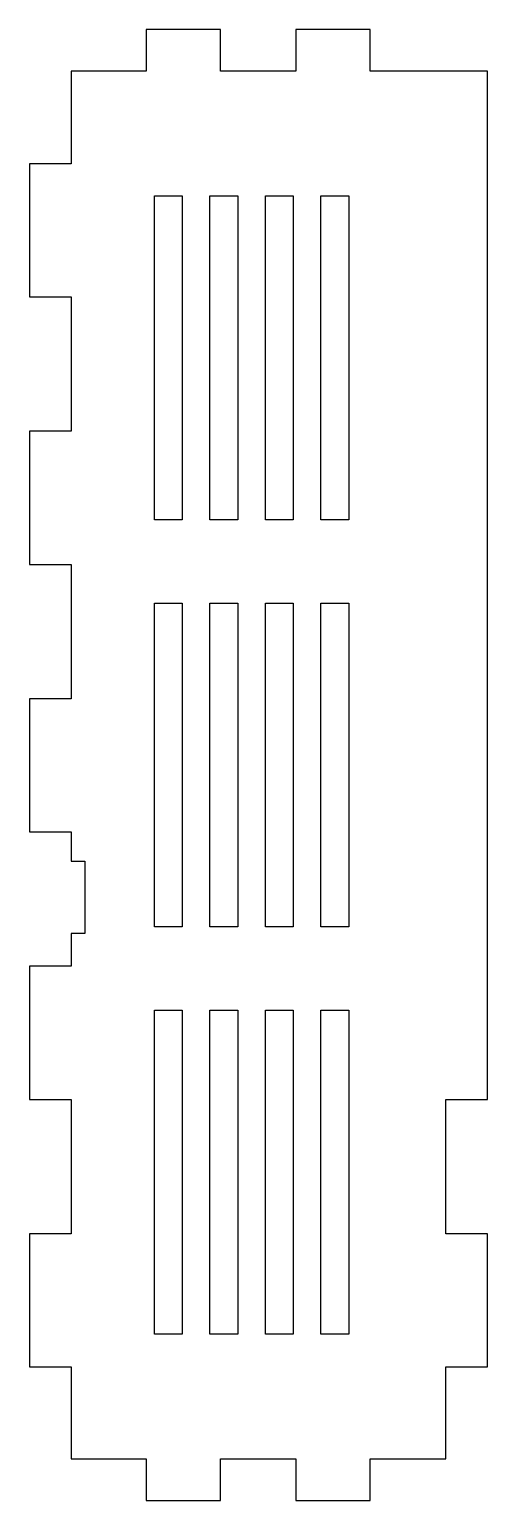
# Model space of a CAD drawing. Header units: metres. Extents: x 0 to 33, y 0 to 106.
import ezdxf

# ---------------------------------------------------------------- set-up
doc = ezdxf.new("R2010")
doc.units = ezdxf.units.M

msp = doc.modelspace()

# ---------------------------------------------------------------- linework, layer by layer
for p, q in [((13.751, 106), (8.39999, 106)), ((8.39999, 106), (8.39999, 103)), ((13.751, 103), (13.751, 106)), ((24.551, 106), (19.2, 106)), ((19.2, 106), (19.2, 103)), ((24.551, 103), (24.551, 106)), ((8.39999, 103), (3, 103)), ((3, 103), (3, 96.3146)), ((19.2, 103), (13.751, 103)), ((33, 103), (24.551, 103)), ((33, 28.9091), (33, 103)), ((3, 96.3146), (0, 96.3146)), ((0, 96.3146), (0, 86.7273)), ((9, 70.6667), (9, 94)), ((9, 94), (11, 94)), ((11, 94), (11, 70.6667)), ((13, 70.6667), (13, 94)), ((13, 94), (15, 94)), ((15, 94), (15, 70.6667)), ((17, 70.6667), (17, 94)), ((17, 94), (19, 94)), ((19, 94), (19, 70.6667)), ((21, 70.6667), (21, 94)), ((21, 94), (23, 94)), ((23, 94), (23, 70.6667)), ((0, 86.7273), (3, 86.7273)), ((3, 86.7273), (3, 77.0419)), ((3, 77.0419), (0, 77.0419)), ((0, 77.0419), (0, 67.4545)), ((11, 70.6667), (9, 70.6667)), ((15, 70.6667), (13, 70.6667)), ((19, 70.6667), (17, 70.6667)), ((23, 70.6667), (21, 70.6667)), ((0, 67.4545), (3, 67.4545)), ((3, 67.4545), (3, 57.7692)), ((9, 41.3333), (9, 64.6667)), ((9, 64.6667), (11, 64.6667)), ((11, 64.6667), (11, 41.3333)), ((13, 41.3333), (13, 64.6667)), ((13, 64.6667), (15, 64.6667)), ((15, 64.6667), (15, 41.3333)), ((17, 41.3333), (17, 64.6667)), ((17, 64.6667), (19, 64.6667)), ((19, 64.6667), (19, 41.3333)), ((21, 41.3333), (21, 64.6667)), ((21, 64.6667), (23, 64.6667)), ((23, 64.6667), (23, 41.3333)), ((3, 57.7692), (0, 57.7692)), ((0, 57.7692), (0, 48.1818)), ((0, 48.1818), (3, 48.1818)), ((3, 48.1818), (3, 46.0636)), ((3, 46.0636), (4, 46.0636)), ((4, 46.0636), (4, 40.8636)), ((4, 40.8636), (3, 40.8636)), ((3, 40.8636), (3, 38.4964)), ((11, 41.3333), (9, 41.3333)), ((15, 41.3333), (13, 41.3333)), ((19, 41.3333), (17, 41.3333)), ((23, 41.3333), (21, 41.3333)), ((3, 38.4964), (0, 38.4964)), ((0, 38.4964), (0, 28.9091)), ((9, 12), (9, 35.3333)), ((9, 35.3333), (11, 35.3333)), ((11, 35.3333), (11, 12)), ((13, 12), (13, 35.3333)), ((13, 35.3333), (15, 35.3333)), ((15, 35.3333), (15, 12)), ((17, 12), (17, 35.3333)), ((17, 35.3333), (19, 35.3333)), ((19, 35.3333), (19, 12)), ((21, 12), (21, 35.3333)), ((21, 35.3333), (23, 35.3333)), ((23, 35.3333), (23, 12)), ((0, 28.9091), (3, 28.9091)), ((3, 28.9091), (3, 19.2237)), ((30, 19.2237), (30, 28.9091)), ((30, 28.9091), (33, 28.9091)), ((3, 19.2237), (0, 19.2237)), ((0, 19.2237), (0, 9.63635)), ((33, 19.2237), (30, 19.2237)), ((33, 9.63635), (33, 19.2237)), ((11, 12), (9, 12)), ((15, 12), (13, 12)), ((19, 12), (17, 12)), ((23, 12), (21, 12)), ((0, 9.63635), (3, 9.63635)), ((3, 9.63635), (3, 3)), ((30, 3), (30, 9.63635)), ((30, 9.63635), (33, 9.63635)), ((3, 3), (8.39999, 3)), ((8.39999, 3), (8.39999, 0)), ((13.751, 3), (19.2, 3)), ((13.751, 0), (13.751, 3)), ((19.2, 3), (19.2, 0)), ((24.551, 0), (24.551, 3)), ((24.551, 3), (30, 3)), ((8.39999, 0), (13.751, 0)), ((19.2, 0), (24.551, 0))]:
    msp.add_line(p, q)

doc.saveas('drawing.dxf')
